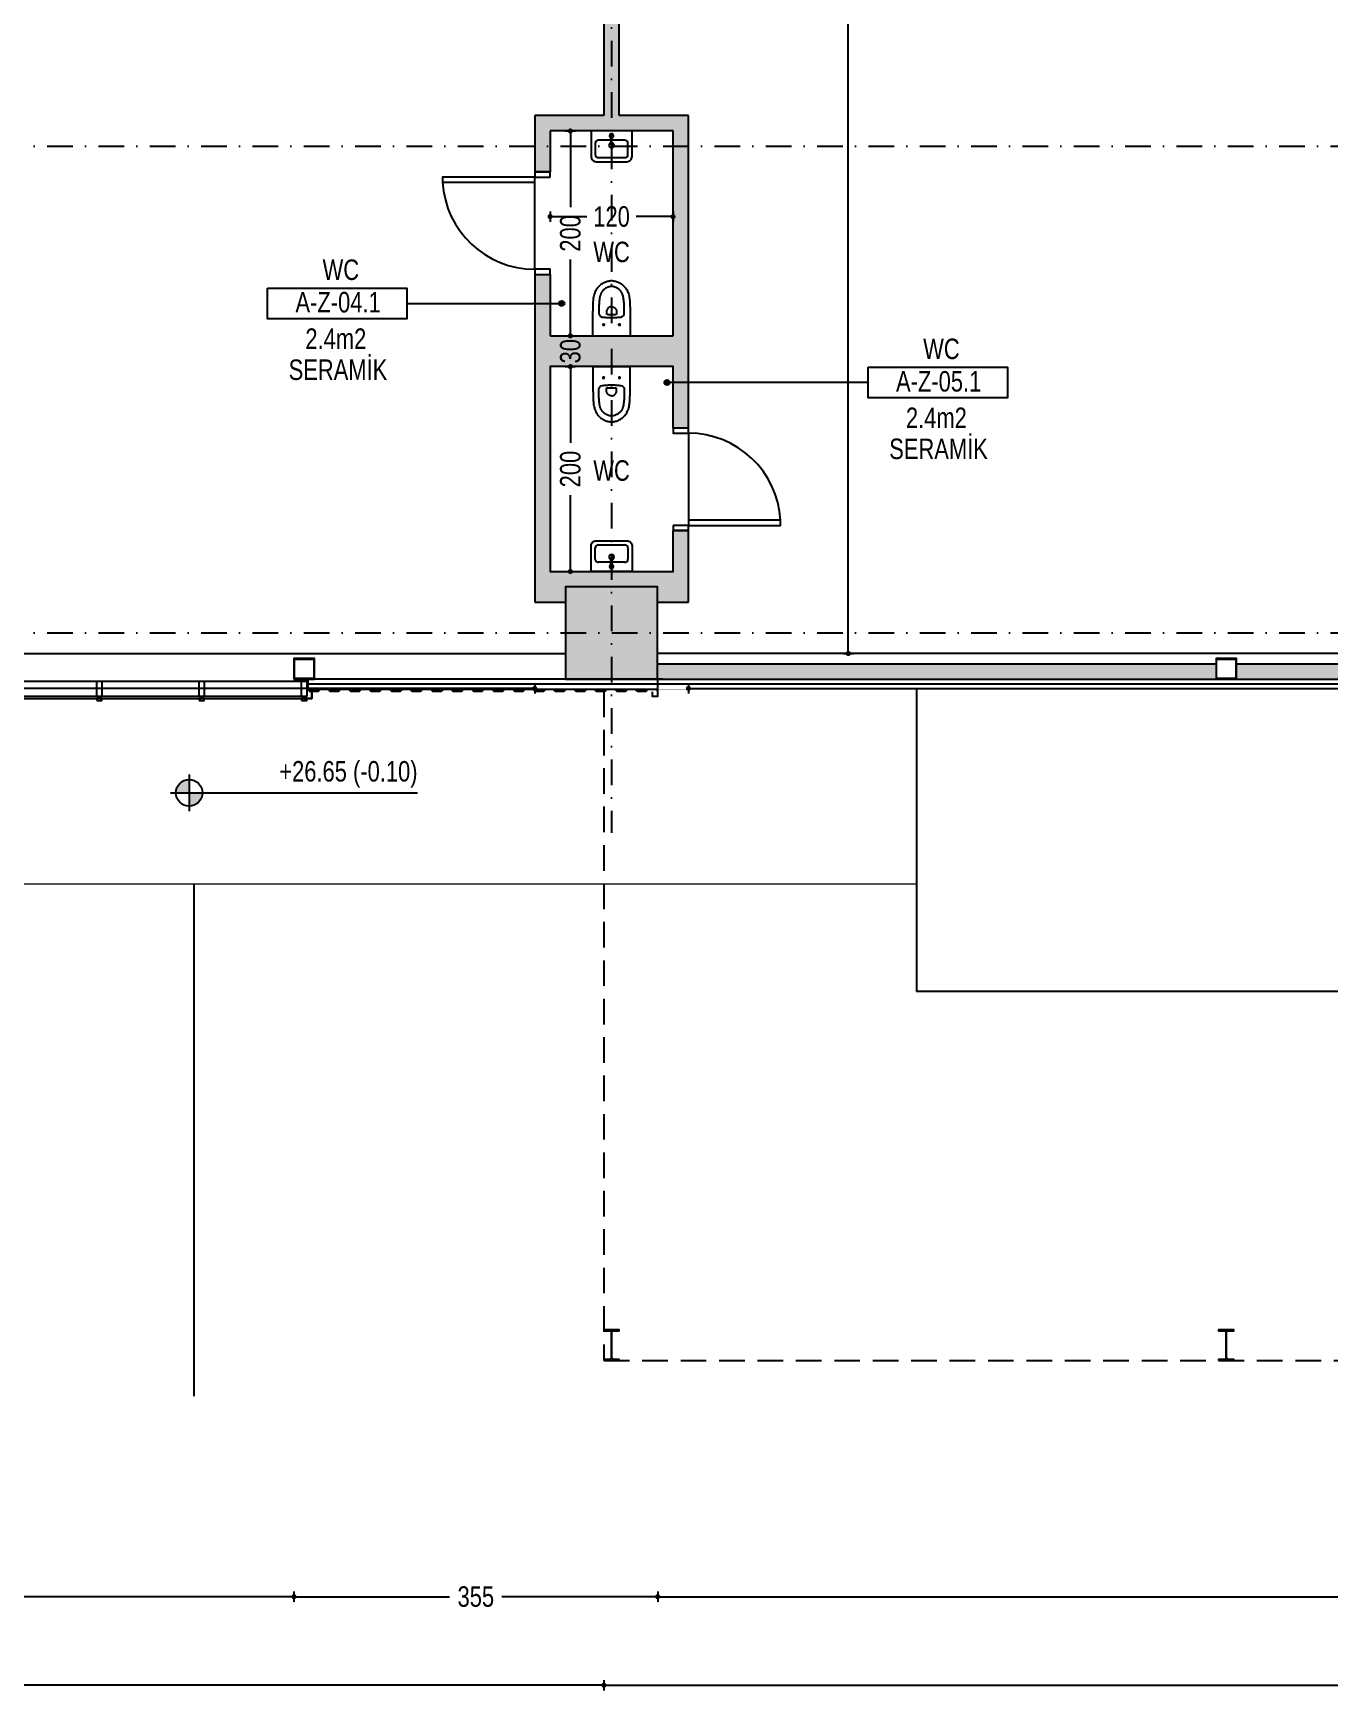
# Model space of a CAD drawing. Header units: centimetres. Extents: x 26569 to 160723, y -3143 to 14565.
# Drawn here: x 53915 to 55179, y 523 to 2149 of the extents above; entities that cross this region are included whole.
import ezdxf
from ezdxf.enums import TextEntityAlignment as Align

# ---------------------------------------------------------------- set-up
doc = ezdxf.new("R2010")
doc.units = ezdxf.units.CM
doc.header["$LTSCALE"] = 100
doc.linetypes.add('DASHDOT2', pattern=[0.5, 0.25, -0.125, 0, -0.125])
doc.linetypes.add('HIDDEN2', pattern=[0.1875, 0.125, -0.0625])
for name, color, linetype in [('A-ANNO-DIMS', 187, 'Continuous'), ('A-ANNO-GRID', 155, 'DASHDOT2'), ('A-ANNO-IDEN', 50, 'Continuous'), ('A-ANNO-TEXT', 50, 'Continuous'), ('A-DOOR', 193, 'Continuous'), ('A-ELEV-01', 255, 'Continuous'), ('A-ELEV-03', 251, 'Continuous'), ('A-FLOR-FIXT', 146, 'Continuous'), ('A-GLAZ-FRME', 12, 'Continuous'), ('A-GLAZ-FULL', 130, 'Continuous'), ('A-WALL', 134, 'Continuous'), ('A-WALL-HTCH', 8, 'Continuous'), ('A-WALL-INSL', 249, 'Continuous'), ('A-WALL-PLST', 129, 'Continuous'), ('A-WALL-SNWPNL', 200, 'Continuous'), ('A-WALL-STEL', 202, 'Continuous'), ('L-PRKG', 39, 'Continuous'), ('L-SITE-CURB', 33, 'Continuous'), ('S-CONC', 5, 'Continuous'), ('S-HTCH', 8, 'Continuous'), ('S-STEL', 3, 'Continuous')]:
    doc.layers.add(name, color=color, linetype=linetype)
doc.styles.add('Fields_100', font='act_simplex.shx', dxfattribs={"width": 0.8, "height": 20})
doc.linetypes.add('BATTING', pattern='A,0.00254,-2.54,[134,ltypeshp.shx,S=2.54,R=0,X=-2.54,Y=0],-5.08,[134,ltypeshp.shx,S=2.54,R=180,X=2.54,Y=0],-2.54', length=10.16254)
doc.dimstyles.new('FIELDS_100', dxfattribs={"dimscale": 0, "dimtxt": 20, "dimasz": 5, "dimexe": 5, "dimexo": 5, "dimgap": 5, "dimtad": 0, "dimdec": 0, "dimzin": 0, "dimdsep": 46, "dimtxsty": 'Fields_100', "dimblk": 'DOT', "dimcen": 0.09, "dimclrt": 50, "dimadec": 0, "dimazin": 0, "dimtfac": 1, "dimtdec": 0, "dimtix": 1, "dimtofl": 0, "dimtmove": 1, "dimatfit": 3, "dimfxl": 5, "dimfxlon": 1, "dimtolj": 1, "dimtzin": 0, "dimarcsym": 0})

# ---------------------------------------------------------------- blocks, each defined once
blk = doc.blocks.new('_Dot')
at = {"color": 0, "linetype": 'ByBlock', "lineweight": -2}
blk.add_line((-0.5, 0), (-1, 0), dxfattribs=at)
at = {"color": 0, "linetype": 'ByBlock', "const_width": 0.5}
blk.add_lwpolyline([(-0.25, 0, 1), (0.25, 0, 1)], format="xyb", close=True, dxfattribs=at)
blk = doc.blocks.new('*D143')
at = {"layer": 'A-ANNO-DIMS', "color": 0, "lineweight": -2, "transparency": 16777216}
for p, q in [((54705.6, 2973.6), (54715.6, 2973.6)), ((54710.6, 2968.6), (54710.6, 2290.3)), ((54710.6, 1548.6), (54710.6, 2226.9)), ((54705.6, 1543.6), (54715.6, 1543.6))]:
    blk.add_line(p, q, dxfattribs=at)
at = {"layer": 'DEFPOINTS', "color": 0, "transparency": 16777216}
for p in [(54487, 2973.6), (54710.6, 2973.6), (54487, 1543.6)]:
    blk.add_point(p, dxfattribs=at)
at = {"layer": 'A-ANNO-DIMS', "color": 0, "lineweight": -2, "transparency": 16777216, "xscale": 5, "yscale": 5, "zscale": 5}
for p, rotation in [((54710.6, 2973.6), 90), ((54710.6, 1543.6), 270)]:
    blk.add_blockref('_Dot', p, dxfattribs=dict(at, rotation=rotation))
at = {"layer": 'A-ANNO-DIMS', "color": 50, "transparency": 16777216, "insert": (54710.6, 2258.6), "char_height": 20, "attachment_point": 5, "rotation": 90, "style": 'Fields_100'}
blk.add_mtext('\\A1;1430', dxfattribs=at)
blk = doc.blocks.new('KLOZET')
at = {"linetype": 'Continuous'}
for p, q in [((-12.4, 48.3), (-11.7, 49)), ((-11.7, 49), (-11, 49.6)), ((-11, 49.6), (-10.3, 50.2)), ((-10.3, 50.2), (-9.6, 50.7)), ((-9.6, 50.7), (-8.8, 51.2)), ((-8.8, 51.2), (-8, 51.7)), ((-8, 51.7), (-7.2, 52.1)), ((-7.2, 52.1), (-6.4, 52.5)), ((-6.4, 52.5), (-5.6, 52.8)), ((-5.6, 52.8), (-4.8, 53.1)), ((-4.8, 53.1), (-4, 53.3)), ((-4, 53.3), (-3.2, 53.5)), ((-3.2, 53.5), (-2.3, 53.7)), ((-2.3, 53.7), (-1.5, 53.8)), ((-1.5, 53.8), (-0.7, 53.9)), ((-0.7, 53.9), (0, 53.9)), ((0, 53.9), (0.7, 53.9)), ((0.7, 53.9), (1.5, 53.8)), ((1.5, 53.8), (2.3, 53.7)), ((2.3, 53.7), (3.2, 53.5)), ((3.2, 53.5), (4, 53.3)), ((4, 53.3), (4.8, 53.1)), ((4.8, 53.1), (5.6, 52.8)), ((5.6, 52.8), (6.4, 52.5)), ((6.4, 52.5), (7.2, 52.1)), ((7.2, 52.1), (8, 51.7)), ((8, 51.7), (8.8, 51.2)), ((8.8, 51.2), (9.6, 50.7)), ((9.6, 50.7), (10.3, 50.2)), ((10.3, 50.2), (11, 49.6)), ((11, 49.6), (11.7, 49)), ((11.7, 49), (12.4, 48.3)), ((-17.9, 32), (-17.8, 33.3)), ((-17.8, 33.3), (-17.7, 34.5)), ((-17.7, 34.5), (-17.6, 35.7)), ((-17.6, 35.7), (-17.5, 36.9)), ((-17.5, 36.9), (-17.3, 38.1)), ((-17.3, 38.1), (-17.1, 39.2)), ((-17.1, 39.2), (-16.8, 40.3)), ((-16.8, 40.3), (-16.5, 41.3)), ((-16.5, 41.3), (-16.1, 42.4)), ((-16.1, 42.4), (-15.7, 43.3)), ((-15.7, 43.3), (-15.3, 44.3)), ((-15.3, 44.3), (-14.8, 45.2)), ((-14.8, 45.2), (-14.3, 46)), ((-14.3, 46), (-13.7, 46.8)), ((-13.7, 46.8), (-13.1, 47.6)), ((-13.1, 47.6), (-12.4, 48.3)), ((-12.1, 32.6), (-12.2, 31.9)), ((-12, 33.9), (-12.1, 33.2)), ((-12.1, 33.2), (-12.1, 32.6)), ((-11.9, 35.1), (-12, 34.5)), ((-12, 34.5), (-12, 33.9)), ((-11.8, 35.7), (-11.9, 35.1)), ((-11.7, 36.7), (-11.8, 36.2)), ((-11.8, 36.2), (-11.8, 35.7)), ((-11.6, 37.3), (-11.7, 36.7)), ((-11.5, 37.7), (-11.6, 37.3)), ((-11.4, 38.2), (-11.5, 37.7)), ((-11.3, 38.6), (-11.4, 38.2)), ((-11.2, 39), (-11.3, 38.6)), ((-11.1, 39.4), (-11.2, 39)), ((-11, 39.8), (-11.1, 39.4)), ((-10.9, 40.2), (-11, 39.8)), ((-10.8, 40.5), (-10.9, 40.2)), ((-10.6, 40.8), (-10.8, 40.5)), ((-10.5, 41.1), (-10.6, 40.8)), ((-10.4, 41.4), (-10.5, 41.1)), ((-10.2, 41.7), (-10.4, 41.4)), ((-10.1, 42), (-10.2, 41.7)), ((-9.9, 42.2), (-10.1, 42)), ((-9.8, 42.5), (-9.9, 42.2)), ((-9.6, 42.7), (-9.8, 42.5)), ((-9.4, 43), (-9.6, 42.7)), ((-9.3, 43.2), (-9.4, 43)), ((-9.1, 43.5), (-9.3, 43.2)), ((-8.9, 43.7), (-9.1, 43.5)), ((-8.7, 44), (-8.9, 43.7)), ((-8.5, 44.2), (-8.7, 44)), ((-8.2, 44.4), (-8.5, 44.2)), ((-8, 44.7), (-8.2, 44.4)), ((-7.8, 44.9), (-8, 44.7)), ((-7.5, 45.1), (-7.8, 44.9)), ((-7.3, 45.3), (-7.5, 45.1)), ((-7, 45.5), (-7.3, 45.3)), ((-6.7, 45.8), (-7, 45.5)), ((-6.4, 46), (-6.7, 45.8)), ((-6.1, 46.2), (-6.4, 46)), ((-5.8, 46.4), (-6.1, 46.2)), ((-5.5, 46.5), (-5.8, 46.4)), ((-5.2, 46.7), (-5.5, 46.5)), ((-4.9, 46.9), (-5.2, 46.7)), ((-4.6, 47.1), (-4.9, 46.9)), ((-4.2, 47.2), (-4.6, 47.1)), ((-3.9, 47.3), (-4.2, 47.2)), ((-3.6, 47.5), (-3.9, 47.3)), ((-3.3, 47.6), (-3.6, 47.5)), ((-3, 47.7), (-3.3, 47.6)), ((-2.7, 47.8), (-3, 47.7)), ((-2.4, 47.9), (-2.7, 47.8)), ((-2.1, 48), (-2.4, 47.9)), ((-1.8, 48), (-2.1, 48)), ((-1.5, 48.1), (-1.8, 48)), ((-1.2, 48.1), (-1.5, 48.1)), ((-1, 48.2), (-1.2, 48.1)), ((-0.7, 48.2), (-1, 48.2)), ((-0.5, 48.2), (-0.7, 48.2)), ((-0.2, 48.2), (-0.5, 48.2)), ((0, 48.2), (-0.2, 48.2)), ((0.5, 48.2), (0, 48.2)), ((1, 48.2), (0.5, 48.2)), ((1.5, 48.1), (1, 48.2)), ((2.1, 48), (1.5, 48.1)), ((2.6, 47.8), (2.1, 48)), ((3.2, 47.6), (2.6, 47.8)), ((3.7, 47.4), (3.2, 47.6)), ((4.3, 47.2), (3.7, 47.4)), ((4.9, 46.9), (4.3, 47.2)), ((5.4, 46.6), (4.9, 46.9)), ((6, 46.3), (5.4, 46.6)), ((6.5, 45.9), (6, 46.3)), ((7, 45.5), (6.5, 45.9)), ((7.5, 45.1), (7, 45.5)), ((8, 44.7), (7.5, 45.1)), ((8.4, 44.2), (8, 44.7)), ((8.9, 43.7), (8.4, 44.2)), ((9.3, 43.2), (8.9, 43.7)), ((9.6, 42.7), (9.3, 43.2)), ((10, 42.1), (9.6, 42.7)), ((10.3, 41.6), (10, 42.1)), ((10.6, 40.9), (10.3, 41.6)), ((10.8, 40.3), (10.6, 40.9)), ((11.1, 39.6), (10.8, 40.3)), ((11.3, 38.9), (11.1, 39.6)), ((11.4, 38.2), (11.3, 38.9)), ((11.6, 37.4), (11.4, 38.2)), ((11.7, 36.6), (11.6, 37.4)), ((11.8, 35.7), (11.7, 36.6)), ((11.9, 34.9), (11.8, 35.7)), ((12, 34), (11.9, 34.9)), ((12.1, 33.1), (12, 34)), ((12.2, 32.1), (12.1, 33.1)), ((12.4, 48.3), (13.1, 47.6)), ((13.1, 47.6), (13.7, 46.8)), ((13.7, 46.8), (14.3, 46)), ((14.3, 46), (14.8, 45.2)), ((14.8, 45.2), (15.3, 44.3)), ((15.3, 44.3), (15.7, 43.3)), ((15.7, 43.3), (16.1, 42.4)), ((16.1, 42.4), (16.5, 41.3)), ((16.5, 41.3), (16.8, 40.3)), ((16.8, 40.3), (17.1, 39.2)), ((17.1, 39.2), (17.3, 38.1)), ((17.3, 38.1), (17.5, 36.9)), ((17.5, 36.9), (17.6, 35.7)), ((17.6, 35.7), (17.7, 34.5)), ((17.7, 34.5), (17.8, 33.3)), ((17.8, 33.3), (17.9, 32)), ((-18.2, 23.7), (-18.1, 25.2)), ((-18.2, 22.2), (-18.2, 23.7)), ((-18.2, 20.6), (-18.2, 22.2)), ((-18.2, 17.4), (-18.2, 20.6)), ((-18.2, 12.1), (-18.2, 17.4)), ((-18.1, 28), (-18, 29.4)), ((-18.1, 26.6), (-18.1, 28)), ((-18.1, 25.2), (-18.1, 26.6)), ((-18, 30.7), (-17.9, 32)), ((-18, 29.4), (-18, 30.7)), ((-12.3, 27.9), (-12.4, 27)), ((-12.4, 27), (-12.4, 26.1)), ((-12.4, 26.1), (-12.4, 25.2)), ((-12.4, 25.2), (-12.4, 24.2)), ((-12.4, 24.2), (-12.4, 23.2)), ((-12.4, 23.2), (-12.4, 22.2)), ((-12.2, 31.1), (-12.3, 30.4)), ((-12.3, 30.4), (-12.3, 29.6)), ((-12.3, 29.6), (-12.3, 28.8)), ((-12.3, 28.8), (-12.3, 27.9)), ((-12.2, 31.9), (-12.2, 31.1)), ((-9.2, 18.4), (-8.2, 18.3)), ((-8.2, 18.3), (-7.1, 18.2)), ((-7.1, 18.2), (-6.1, 18.1)), ((-6.1, 18.1), (-5.1, 18)), ((-5.1, 18), (-4.1, 18)), ((-4.8, 24.3), (-4.9, 23.9)), ((-4.9, 23.9), (-4.9, 23.5)), ((-4.9, 23.5), (-4.8, 20.8)), ((-4.7, 25), (-4.8, 24.6)), ((-4.8, 24.6), (-4.8, 24.3)), ((-4.6, 25.3), (-4.7, 25)), ((-4.4, 25.6), (-4.6, 25.3)), ((-4.3, 25.9), (-4.4, 25.6)), ((-4.1, 26.2), (-4.3, 25.9)), ((-3.9, 26.5), (-4.1, 26.2)), ((-4.1, 18), (-3.1, 17.9)), ((-3.8, 26.8), (-3.9, 26.5)), ((-3.5, 27), (-3.8, 26.8)), ((-3.8, 20.8), (-2.1, 20.8)), ((-3.3, 27.2), (-3.5, 27)), ((-3.1, 27.4), (-3.3, 27.2)), ((-2.8, 27.6), (-3.1, 27.4)), ((-3.1, 17.9), (-2, 17.9)), ((-2.5, 27.8), (-2.8, 27.6)), ((-2.2, 28), (-2.5, 27.8)), ((-1.9, 28.1), (-2.2, 28)), ((-2.1, 20.8), (-0.4, 20.8)), ((-2, 17.9), (-1, 17.9)), ((-1.6, 28.2), (-1.9, 28.1)), ((-1.3, 28.3), (-1.6, 28.2)), ((-1, 28.4), (-1.3, 28.3)), ((-0.7, 28.5), (-1, 28.4)), ((-1, 17.9), (0, 17.9)), ((-0.3, 28.5), (-0.7, 28.5)), ((-0.4, 20.8), (1.7, 20.8)), ((0, 28.5), (-0.3, 28.5)), ((0, 28.5), (0.3, 28.5)), ((0, 17.9), (1, 17.9)), ((0.3, 28.5), (0.7, 28.5)), ((0.7, 28.5), (1, 28.4)), ((1, 28.4), (1.3, 28.3)), ((1, 17.9), (2, 17.9)), ((1.3, 28.3), (1.6, 28.2)), ((1.6, 28.2), (1.9, 28.1)), ((1.7, 20.8), (3.4, 20.8)), ((1.9, 28.1), (2.2, 28)), ((2, 17.9), (3.1, 17.9)), ((2.2, 28), (2.5, 27.8)), ((2.5, 27.8), (2.8, 27.6)), ((2.8, 27.6), (3.1, 27.4)), ((3.1, 27.4), (3.3, 27.2)), ((3.1, 17.9), (4.1, 18)), ((3.3, 27.2), (3.5, 27)), ((3.4, 20.8), (3.8, 20.8)), ((3.5, 27), (3.8, 26.7)), ((3.8, 26.7), (4, 26.5)), ((4, 26.5), (4.1, 26.2)), ((4.1, 26.2), (4.3, 25.9)), ((4.1, 18), (5.1, 18)), ((4.3, 25.9), (4.5, 25.6)), ((4.5, 25.6), (4.6, 25.3)), ((4.6, 25.3), (4.7, 25)), ((4.7, 25), (4.8, 24.6)), ((4.8, 24.6), (4.8, 24.3)), ((4.8, 24.3), (4.9, 23.9)), ((4.9, 23.5), (4.8, 20.8)), ((4.9, 23.9), (4.9, 23.5)), ((5.1, 18), (6.1, 18.1)), ((6.1, 18.1), (7.1, 18.2)), ((7.1, 18.2), (8.2, 18.3)), ((8.2, 18.3), (9.2, 18.4)), ((12.2, 31.2), (12.2, 32.1)), ((12.3, 30.2), (12.2, 31.2)), ((12.3, 29.2), (12.3, 30.2)), ((12.3, 28.1), (12.3, 29.2)), ((12.4, 27), (12.3, 28.1)), ((12.4, 25.9), (12.4, 27)), ((12.4, 24.7), (12.4, 25.9)), ((12.4, 23.4), (12.4, 24.7)), ((12.4, 22.2), (12.4, 23.4)), ((17.9, 32), (18, 30.7)), ((18, 30.7), (18, 29.4)), ((18, 29.4), (18.1, 28)), ((18.1, 28), (18.1, 26.6)), ((18.1, 26.6), (18.1, 25.2)), ((18.1, 25.2), (18.2, 23.7)), ((18.2, 23.7), (18.2, 22.2)), ((18.2, 22.2), (18.2, 20.6)), ((18.2, 20.6), (18.2, 17.4)), ((18.2, 17.4), (18.2, 13.9)), ((-18.3, 0), (-18.2, 12.1)), ((-18.3, 0), (18.3, 0)), ((18.2, 13.9), (18.3, 0))]:
    blk.add_line(p, q, dxfattribs=at)
at = {"lineweight": 0}
for p, q in [((-3.8, 20.8), (-4.8, 20.8)), ((3.8, 20.8), (4.8, 20.8))]:
    blk.add_line(p, q, dxfattribs=at)
at = {"ltscale": 3}
for p, q in [((-6.5, 10.9), (-9, 10.9)), ((-7.7, 12.2), (-7.7, 9.6)), ((9, 10.9), (6.5, 10.9)), ((7.7, 12.2), (7.7, 9.6))]:
    blk.add_line(p, q, dxfattribs=at)
at = {"linetype": 'Continuous'}
for centre in [(-7.7, 10.9), (7.7, 10.9)]:
    blk.add_circle(centre, 0.75, dxfattribs=at)
for centre, start, end in [((-8.7, 22.1), 179.5021, 262.9898), ((8.7, 22.1), 277.0095, 0.5028)]:
    blk.add_arc(centre, 3.72, start, end, dxfattribs=at)
blk = doc.blocks.new('KAPI_100')
at = {"layer": 'A-DOOR'}
blk.add_line((5, 15), (95, 15), dxfattribs=at)
blk.add_lwpolyline([(95, 15), (95, 105), (90, 105), (90, 15)], dxfattribs=at)
for points in [[(0, 0), (5, 0), (5, 15), (0, 15)], [(95, 0), (100, 0), (100, 15), (95, 15)]]:
    blk.add_lwpolyline(points, close=True, dxfattribs=at)
blk.add_arc((95, 15), 90, 93.1847, 180, dxfattribs=at)
blk = doc.blocks.new('*D269')
at = {"layer": 'A-ANNO-DIMS', "color": 0, "lineweight": -2, "transparency": 16777216}
for p, q in [((52992.4, 1514.5), (52992.4, 1504.5)), ((54404.5, 1514.5), (54404.5, 1504.5)), ((52997.4, 1509.5), (53668.3, 1509.5)), ((54399.5, 1509.5), (53728.6, 1509.5))]:
    blk.add_line(p, q, dxfattribs=at)
at = {"layer": 'DEFPOINTS', "color": 0, "transparency": 16777216}
for p in [(52992.4, 2973.6), (54404.5, 1593.6), (54404.5, 1509.5)]:
    blk.add_point(p, dxfattribs=at)
at = {"layer": 'A-ANNO-DIMS', "color": 0, "lineweight": -2, "transparency": 16777216, "xscale": 5, "yscale": 5, "zscale": 5, "rotation": 180}
blk.add_blockref('_Dot', (52992.4, 1509.5), dxfattribs=at)
at = {"layer": 'A-ANNO-DIMS', "color": 0, "lineweight": -2, "transparency": 16777216, "xscale": 5, "yscale": 5, "zscale": 5}
blk.add_blockref('_Dot', (54404.5, 1509.5), dxfattribs=at)
at = {"layer": 'A-ANNO-DIMS', "color": 50, "transparency": 16777216, "insert": (53698.4, 1509.5), "char_height": 20, "attachment_point": 5, "style": 'Fields_100'}
blk.add_mtext('\\A1;1412', dxfattribs=at)
blk = doc.blocks.new('*D307')
at = {"layer": 'A-ANNO-DIMS', "color": 0, "lineweight": -2, "transparency": 16777216}
for p, q in [((54554.5, 1514.5), (54554.5, 1504.5)), ((56272, 1514.5), (56272, 1504.5)), ((54559.5, 1509.5), (55383.1, 1509.5)), ((56267, 1509.5), (55443.4, 1509.5))]:
    blk.add_line(p, q, dxfattribs=at)
at = {"layer": 'DEFPOINTS', "color": 0, "transparency": 16777216}
for p in [(56272, 2973.6), (54554.5, 1593.6), (56272, 1509.5)]:
    blk.add_point(p, dxfattribs=at)
at = {"layer": 'A-ANNO-DIMS', "color": 0, "lineweight": -2, "transparency": 16777216, "xscale": 5, "yscale": 5, "zscale": 5, "rotation": 180}
blk.add_blockref('_Dot', (54554.5, 1509.5), dxfattribs=at)
at = {"layer": 'A-ANNO-DIMS', "color": 0, "lineweight": -2, "transparency": 16777216, "xscale": 5, "yscale": 5, "zscale": 5}
blk.add_blockref('_Dot', (56272, 1509.5), dxfattribs=at)
at = {"layer": 'A-ANNO-DIMS', "color": 50, "transparency": 16777216, "insert": (55413.2, 1509.5), "char_height": 20, "attachment_point": 5, "style": 'Fields_100'}
blk.add_mtext('\\A1;1718', dxfattribs=at)
blk = doc.blocks.new('*D235')
at = {"layer": 'A-ANNO-DIMS', "color": 0, "lineweight": -2, "transparency": 16777216}
for p, q in [((54419.5, 1975), (54419.5, 1965)), ((54424.5, 1970), (54455.4, 1970)), ((54534.5, 1970), (54503.5, 1970)), ((54539.5, 1975), (54539.5, 1965))]:
    blk.add_line(p, q, dxfattribs=at)
at = {"layer": 'DEFPOINTS', "color": 0, "transparency": 16777216}
for p in [(54419.5, 2053.6), (54539.5, 2053.6), (54539.5, 1970)]:
    blk.add_point(p, dxfattribs=at)
at = {"layer": 'A-ANNO-DIMS', "color": 0, "lineweight": -2, "transparency": 16777216, "xscale": 5, "yscale": 5, "zscale": 5, "rotation": 180}
blk.add_blockref('_Dot', (54419.5, 1970), dxfattribs=at)
at = {"layer": 'A-ANNO-DIMS', "color": 0, "lineweight": -2, "transparency": 16777216, "xscale": 5, "yscale": 5, "zscale": 5}
blk.add_blockref('_Dot', (54539.5, 1970), dxfattribs=at)
at = {"layer": 'A-ANNO-DIMS', "color": 50, "transparency": 16777216, "insert": (54479.5, 1970), "char_height": 20, "attachment_point": 5, "style": 'Fields_100'}
blk.add_mtext('\\A1;120', dxfattribs=at)
blk = doc.blocks.new('*D298')
at = {"layer": 'A-ANNO-DIMS', "color": 0, "lineweight": -2, "transparency": 16777216}
for p, q in [((54434.3, 2053.6), (54444.3, 2053.6)), ((54439.3, 2048.6), (54439.3, 1979.2)), ((54439.3, 1858.6), (54439.3, 1928)), ((54434.3, 1853.6), (54444.3, 1853.6))]:
    blk.add_line(p, q, dxfattribs=at)
at = {"layer": 'DEFPOINTS', "color": 0, "transparency": 16777216}
for p in [(54419.5, 2053.6), (54419.5, 1853.6), (54439.3, 1853.6)]:
    blk.add_point(p, dxfattribs=at)
at = {"layer": 'A-ANNO-DIMS', "color": 0, "lineweight": -2, "transparency": 16777216, "xscale": 5, "yscale": 5, "zscale": 5}
for p, rotation in [((54439.3, 2053.6), 90), ((54439.3, 1853.6), 270)]:
    blk.add_blockref('_Dot', p, dxfattribs=dict(at, rotation=rotation))
at = {"layer": 'A-ANNO-DIMS', "color": 50, "transparency": 16777216, "insert": (54439.3, 1953.6), "char_height": 20, "attachment_point": 5, "rotation": 90, "style": 'Fields_100'}
blk.add_mtext('\\A1;200', dxfattribs=at)
blk = doc.blocks.new('*D299')
at = {"layer": 'A-ANNO-DIMS', "color": 0, "lineweight": -2, "transparency": 16777216}
for p, q in [((54434.3, 1853.6), (54444.3, 1853.6)), ((54439.3, 1858.6), (54439.3, 1863.6)), ((54434.3, 1823.6), (54444.3, 1823.6)), ((54439.3, 1818.6), (54439.3, 1813.6))]:
    blk.add_line(p, q, dxfattribs=at)
at = {"layer": 'DEFPOINTS', "color": 0, "transparency": 16777216}
for p in [(54419.5, 1853.6), (54419.5, 1823.6), (54439.3, 1823.6)]:
    blk.add_point(p, dxfattribs=at)
at = {"layer": 'A-ANNO-DIMS', "color": 0, "lineweight": -2, "transparency": 16777216, "xscale": 5, "yscale": 5, "zscale": 5}
for p, rotation in [((54439.3, 1853.6), 270), ((54439.3, 1823.6), 90)]:
    blk.add_blockref('_Dot', p, dxfattribs=dict(at, rotation=rotation))
at = {"layer": 'A-ANNO-DIMS', "color": 50, "transparency": 16777216, "insert": (54439.3, 1838.6), "char_height": 20, "attachment_point": 5, "rotation": 90, "style": 'Fields_100'}
blk.add_mtext('\\A1;30', dxfattribs=at)
blk = doc.blocks.new('*D300')
at = {"layer": 'A-ANNO-DIMS', "color": 0, "lineweight": -2, "transparency": 16777216}
for p, q in [((54434.3, 1823.6), (54444.3, 1823.6)), ((54439.3, 1818.6), (54439.3, 1749.2)), ((54439.3, 1628.6), (54439.3, 1698)), ((54434.3, 1623.6), (54444.3, 1623.6))]:
    blk.add_line(p, q, dxfattribs=at)
at = {"layer": 'DEFPOINTS', "color": 0, "transparency": 16777216}
for p in [(54419.5, 1823.6), (54419.5, 1623.6), (54439.3, 1623.6)]:
    blk.add_point(p, dxfattribs=at)
at = {"layer": 'A-ANNO-DIMS', "color": 0, "lineweight": -2, "transparency": 16777216, "xscale": 5, "yscale": 5, "zscale": 5}
for p, rotation in [((54439.3, 1823.6), 90), ((54439.3, 1623.6), 270)]:
    blk.add_blockref('_Dot', p, dxfattribs=dict(at, rotation=rotation))
at = {"layer": 'A-ANNO-DIMS', "color": 50, "transparency": 16777216, "insert": (54439.3, 1723.6), "char_height": 20, "attachment_point": 5, "rotation": 90, "style": 'Fields_100'}
blk.add_mtext('\\A1;200', dxfattribs=at)
blk = doc.blocks.new('Mahal Kutusu_100_2')
at = {"color": 0}
blk.add_lwpolyline([(-68, 30), (68, 30), (68, 0), (-68, 0)], close=True, dxfattribs=at)
at = {"color": 0, "style": 'Fields_100', "width": 0.8}
for tag, p in [('MAHAL', (3.6, 37.9)), ('A-Z-04.1', (0.9, 6.2)), ('ALAN', (-1.3, -29.4)), ('KAPLAMA', (0.8, -59.7))]:
    blk.add_attdef(tag, text='', height=20, dxfattribs=at).set_placement(p, align=Align.CENTER)
blk = doc.blocks.new('*U28')
at = {"layer": 'A-WALL-SNWPNL'}
blk.add_lwpolyline([(50, 1), (42, 1), (40, -1), (32, -1), (30, 1), (22, 1), (20, -1), (12, -1), (10, 1), (2, 1), (0, -1), (-8, -1), (-10, 1), (-18, 1), (-20, -1), (-28, -1), (-30, 1), (-38, 1), (-40, -1), (-48, -1), (-50, 1)], dxfattribs=at)
blk = doc.blocks.new('*U29')
at = {"layer": 'A-WALL-STEL', "color": 0, "linetype": 'ByBlock', "lineweight": -2, "transparency": 16777216}
for p in [(0, 0), (100, 0), (200, 0)]:
    blk.add_blockref('*U28', p, dxfattribs=at)
blk = doc.blocks.new('300')
blk.add_lwpolyline([(0, 0), (150, 0), (150, 10.7), (93.55, 10.7, -0.41421356), (78.55, 25.7), (78.55, 274.3, -0.41421356), (93.55, 289.3), (150, 289.3), (150, 300), (0, 300), (0, 289.3), (56.45, 289.3, -0.41421356), (71.45, 274.3), (71.45, 25.7, -0.41421356), (56.45, 10.7), (0, 10.7)], format="xyb", close=True)
blk = doc.blocks.new('*D853')
at = {"layer": 'A-ANNO-DIMS', "color": 0, "lineweight": -2, "transparency": 16777216}
for p, q in [((53279.5, 628), (53279.5, 618)), ((53284.5, 623), (53698.9, 623)), ((54164.5, 623), (53750, 623)), ((54169.5, 628), (54169.5, 618))]:
    blk.add_line(p, q, dxfattribs=at)
at = {"layer": 'DEFPOINTS', "color": 0, "transparency": 16777216}
for p in [(54169.5, 1528.6), (53279.5, 1518.6), (54169.5, 623)]:
    blk.add_point(p, dxfattribs=at)
at = {"layer": 'A-ANNO-DIMS', "color": 0, "lineweight": -2, "transparency": 16777216, "xscale": 5, "yscale": 5, "zscale": 5, "rotation": 180}
blk.add_blockref('_Dot', (53279.5, 623), dxfattribs=at)
at = {"layer": 'A-ANNO-DIMS', "color": 0, "lineweight": -2, "transparency": 16777216, "xscale": 5, "yscale": 5, "zscale": 5}
blk.add_blockref('_Dot', (54169.5, 623), dxfattribs=at)
at = {"layer": 'A-ANNO-DIMS', "color": 50, "transparency": 16777216, "insert": (53724.5, 623), "char_height": 20, "attachment_point": 5, "style": 'Fields_100'}
blk.add_mtext('\\A1;890', dxfattribs=at)
blk = doc.blocks.new('*D854')
at = {"layer": 'A-ANNO-DIMS', "color": 0, "lineweight": -2, "transparency": 16777216}
for p, q in [((54169.5, 628), (54169.5, 618)), ((54174.5, 623), (54321.4, 623)), ((54519.5, 623), (54372.5, 623)), ((54524.5, 628), (54524.5, 618))]:
    blk.add_line(p, q, dxfattribs=at)
at = {"layer": 'DEFPOINTS', "color": 0, "transparency": 16777216}
for p in [(54169.5, 1528.6), (54524.5, 1518.6), (54524.5, 623)]:
    blk.add_point(p, dxfattribs=at)
at = {"layer": 'A-ANNO-DIMS', "color": 0, "lineweight": -2, "transparency": 16777216, "xscale": 5, "yscale": 5, "zscale": 5, "rotation": 180}
blk.add_blockref('_Dot', (54169.5, 623), dxfattribs=at)
at = {"layer": 'A-ANNO-DIMS', "color": 0, "lineweight": -2, "transparency": 16777216, "xscale": 5, "yscale": 5, "zscale": 5}
blk.add_blockref('_Dot', (54524.5, 623), dxfattribs=at)
at = {"layer": 'A-ANNO-DIMS', "color": 50, "transparency": 16777216, "insert": (54347, 623), "char_height": 20, "attachment_point": 5, "style": 'Fields_100'}
blk.add_mtext('\\A1;355', dxfattribs=at)
blk = doc.blocks.new('*D855')
at = {"layer": 'A-ANNO-DIMS', "color": 0, "lineweight": -2, "transparency": 16777216}
for p, q in [((54524.5, 628), (54524.5, 618)), ((54529.5, 623), (55440.3, 623)), ((56414.5, 623), (55503.6, 623)), ((56419.5, 628), (56419.5, 618))]:
    blk.add_line(p, q, dxfattribs=at)
at = {"layer": 'DEFPOINTS', "color": 0, "transparency": 16777216}
for p in [(54524.5, 1518.6), (56419.5, 1518.6), (56419.5, 623)]:
    blk.add_point(p, dxfattribs=at)
at = {"layer": 'A-ANNO-DIMS', "color": 0, "lineweight": -2, "transparency": 16777216, "xscale": 5, "yscale": 5, "zscale": 5, "rotation": 180}
blk.add_blockref('_Dot', (54524.5, 623), dxfattribs=at)
at = {"layer": 'A-ANNO-DIMS', "color": 0, "lineweight": -2, "transparency": 16777216, "xscale": 5, "yscale": 5, "zscale": 5}
blk.add_blockref('_Dot', (56419.5, 623), dxfattribs=at)
at = {"layer": 'A-ANNO-DIMS', "color": 50, "transparency": 16777216, "insert": (55472, 623), "char_height": 20, "attachment_point": 5, "style": 'Fields_100'}
blk.add_mtext('\\A1;1895', dxfattribs=at)
blk = doc.blocks.new('*D877')
at = {"layer": 'A-ANNO-DIMS', "color": 0, "lineweight": -2, "transparency": 16777216}
for p, q in [((50839.5, 541.6), (50839.5, 531.6)), ((50844.5, 536.6), (52622.5, 536.6)), ((54467, 536.6), (52688.9, 536.6)), ((54472, 541.6), (54472, 531.6))]:
    blk.add_line(p, q, dxfattribs=at)
at = {"layer": 'DEFPOINTS', "color": 0, "transparency": 16777216}
for p in [(50839.5, 1518.6), (54472, 853.6, 0), (54472, 536.6)]:
    blk.add_point(p, dxfattribs=at)
at = {"layer": 'A-ANNO-DIMS', "color": 0, "lineweight": -2, "transparency": 16777216, "xscale": 5, "yscale": 5, "zscale": 5, "rotation": 180}
blk.add_blockref('_Dot', (50839.5, 536.6), dxfattribs=at)
at = {"layer": 'A-ANNO-DIMS', "color": 0, "lineweight": -2, "transparency": 16777216, "xscale": 5, "yscale": 5, "zscale": 5}
blk.add_blockref('_Dot', (54472, 536.6), dxfattribs=at)
at = {"layer": 'A-ANNO-DIMS', "color": 50, "transparency": 16777216, "insert": (52655.7, 536.6), "char_height": 20, "attachment_point": 5, "style": 'Fields_100'}
blk.add_mtext('\\A1;3633', dxfattribs=at)
blk = doc.blocks.new('*D878')
at = {"layer": 'A-ANNO-DIMS', "color": 0, "lineweight": -2, "transparency": 16777216}
for p, q in [((54472, 541.6), (54472, 531.6)), ((54477, 536.6), (57147.8, 536.6)), ((59882, 536.6), (57211.1, 536.6)), ((59887, 541.6), (59887, 531.6))]:
    blk.add_line(p, q, dxfattribs=at)
at = {"layer": 'DEFPOINTS', "color": 0, "transparency": 16777216}
for p in [(54472, 853.6, 0), (59887, 853.6, 0), (59887, 536.6)]:
    blk.add_point(p, dxfattribs=at)
at = {"layer": 'A-ANNO-DIMS', "color": 0, "lineweight": -2, "transparency": 16777216, "xscale": 5, "yscale": 5, "zscale": 5, "rotation": 180}
blk.add_blockref('_Dot', (54472, 536.6), dxfattribs=at)
at = {"layer": 'A-ANNO-DIMS', "color": 0, "lineweight": -2, "transparency": 16777216, "xscale": 5, "yscale": 5, "zscale": 5}
blk.add_blockref('_Dot', (59887, 536.6), dxfattribs=at)
at = {"layer": 'A-ANNO-DIMS', "color": 50, "transparency": 16777216, "insert": (57179.5, 536.6), "char_height": 20, "attachment_point": 5, "style": 'Fields_100'}
blk.add_mtext('\\A1;5415', dxfattribs=at)

msp = doc.modelspace()

# ---------------------------------------------------------------- hatches: boundary and pattern name
at = {"layer": 'A-ANNO-DIMS'}
h = msp.add_hatch(color=256, dxfattribs=at)
h.paths.add_polyline_path([(54067.14, 1420.59, 0.4142136), (54054.14, 1407.59), (54067.14, 1407.59)])
h.paths.add_polyline_path([(54080.14, 1407.59), (54067.14, 1407.59), (54067.14, 1394.59, 0.4142136)])
at = {"layer": 'A-ANNO-IDEN'}
h = msp.add_hatch(color=256, dxfattribs=at)
h.dxf.hatch_style = 1
edge = h.paths.add_edge_path()
edge.add_arc((54430.91, 1885.27), 2.5, 0, 360)
h = msp.add_hatch(color=256, dxfattribs=at)
h.dxf.hatch_style = 1
edge = h.paths.add_edge_path()
edge.add_arc((54533.62, 1808.04), 2.5, 180, 540)
at = {"layer": 'A-WALL-HTCH'}
h = msp.add_hatch(dxfattribs=at)
h.set_pattern_fill('DASH', color=256)
h.set_pattern_definition([(0, (-26454.6308, -0.018), (3.175, 3.175), [3.175, -3.175])])
h.paths.add_polyline_path([(54524.48, 1608.59), (54524.48, 1593.59), (54554.48, 1593.59), (54554.48, 1663.59), (54539.48, 1663.59), (54539.48, 1623.59), (54419.48, 1623.59), (54419.48, 1823.59), (54539.48, 1823.59), (54539.48, 1763.59), (54554.48, 1763.59), (54554.48, 2068.59), (54486.98, 2068.59), (54486.98, 2973.59), (54576.98, 2973.59), (54576.98, 2988.59), (54381.98, 2988.59), (54381.98, 2973.59), (54471.98, 2973.59), (54471.98, 2068.59), (54404.48, 2068.59), (54404.48, 2013.59), (54419.48, 2013.59), (54419.48, 2053.59), (54539.48, 2053.59), (54539.48, 1853.59), (54419.48, 1853.59), (54419.48, 1913.59), (54404.48, 1913.59), (54404.48, 1593.59), (54434.48, 1593.59), (54434.48, 1608.59)])
h = msp.add_hatch(dxfattribs=at)
h.set_pattern_fill('DASH', color=256)
h.set_pattern_definition([(0, (47244.2896, 54361.0323), (3.175, 3.175), [3.175, -3.175])])
h.paths.add_polyline_path([(55069.48, 1518.59), (55069.48, 1533.59), (54524.48, 1533.59), (54524.48, 1518.59)])
h.paths.add_polyline_path([(55669.48, 1519.19), (55669.48, 1533.59), (55089.48, 1533.59), (55089.48, 1518.59)])
h.paths.add_polyline_path([(55689.48, 1533.59), (55689.48, 1518.59), (56234.48, 1518.59), (56234.48, 1533.59)])
at = {"layer": 'S-HTCH'}
h = msp.add_hatch(dxfattribs=at)
h.set_pattern_fill('ANSI33', color=256)
h.set_pattern_definition([(45, (47244.2896, 5721.5606), (-4.490128, 4.490128), []), (45, (47248.78, 5721.5606), (-4.490128, 4.490128), [3.175, -1.5875])])
h.paths.add_polyline_path([(63434.48, 1518.59), (63524.48, 1518.59), (63524.48, 1608.59), (63434.48, 1608.59)])
h.paths.add_polyline_path([(63434.48, 7218.59), (63524.48, 7218.59), (63524.48, 7308.59), (63434.48, 7308.59)])
h.paths.add_polyline_path([(61634.48, 1518.59), (61724.48, 1518.59), (61724.48, 1608.59), (61634.48, 1608.59)])
h.paths.add_polyline_path([(58034.48, 1518.59), (58124.48, 1518.59), (58124.48, 1608.59), (58034.48, 1608.59)])
h.paths.add_polyline_path([(61634.48, 7218.59), (61724.48, 7218.59), (61724.48, 7308.59), (61634.48, 7308.59)])
h.paths.add_polyline_path([(58034.48, 7218.59), (58124.48, 7218.59), (58124.48, 7308.59), (58034.48, 7308.59)])
h.paths.add_polyline_path([(63434.48, 3418.59), (63524.48, 3418.59), (63524.48, 3508.59), (63434.48, 3508.59)])
h.paths.add_polyline_path([(63434.48, 5318.59), (63524.48, 5318.59), (63524.48, 5408.59), (63434.48, 5408.59)])
h.paths.add_polyline_path([(61634.48, 3418.59), (61724.48, 3418.59), (61724.48, 3508.59), (61634.48, 3508.59)])
h.paths.add_polyline_path([(58034.48, 3418.59), (58124.48, 3418.59), (58124.48, 3508.59), (58034.48, 3508.59)])
h.paths.add_polyline_path([(61634.48, 5318.59), (61724.48, 5318.59), (61724.48, 5408.59), (61634.48, 5408.59)])
h.paths.add_polyline_path([(58034.48, 5318.59), (58124.48, 5318.59), (58124.48, 5408.59), (58034.48, 5408.59)])
h.paths.add_polyline_path([(68834.48, 3418.59), (68924.48, 3418.59), (68924.48, 3508.59), (68834.48, 3508.59)])
h.paths.add_polyline_path([(68834.48, 5318.59), (68924.48, 5318.59), (68924.48, 5408.59), (68834.48, 5408.59)])
h.paths.add_polyline_path([(67034.48, 3418.59), (67124.48, 3418.59), (67124.48, 3508.59), (67034.48, 3508.59)])
h.paths.add_polyline_path([(67034.48, 5318.59), (67124.48, 5318.59), (67124.48, 5408.59), (67034.48, 5408.59)])
h.paths.add_polyline_path([(65234.48, 3418.59), (65324.48, 3418.59), (65324.48, 3508.59), (65234.48, 3508.59)])
h.paths.add_polyline_path([(65234.48, 5318.59), (65324.48, 5318.59), (65324.48, 5408.59), (65234.48, 5408.59)])
h.paths.add_polyline_path([(61534.48, 3418.59), (61624.48, 3418.59), (61624.48, 3508.59), (61534.48, 3508.59)])
h.paths.add_polyline_path([(61534.48, 5318.59), (61624.48, 5318.59), (61624.48, 5408.59), (61534.48, 5408.59)])
h.paths.add_polyline_path([(59834.48, 3418.59), (59924.48, 3418.59), (59924.48, 3508.59), (59834.48, 3508.59)])
h.paths.add_polyline_path([(59834.48, 5318.59), (59924.48, 5318.59), (59924.48, 5408.59), (59834.48, 5408.59)])
h.paths.add_polyline_path([(56234.48, 3418.59), (56324.48, 3418.59), (56324.48, 3508.59), (56234.48, 3508.59)])
h.paths.add_polyline_path([(56234.48, 5318.59), (56324.48, 5318.59), (56324.48, 5408.59), (56234.48, 5408.59)])
h.paths.add_polyline_path([(54434.48, 3418.59), (54524.48, 3418.59), (54524.48, 3508.59), (54434.48, 3508.59)])
h.paths.add_polyline_path([(54434.48, 5318.59), (54524.48, 5318.59), (54524.48, 5408.59), (54434.48, 5408.59)])
h.paths.add_polyline_path([(52634.48, 3418.59), (52724.48, 3418.59), (52724.48, 3508.59), (52634.48, 3508.59)])
h.paths.add_polyline_path([(52634.48, 5318.59), (52724.48, 5318.59), (52724.48, 5408.59), (52634.48, 5408.59)])
h.paths.add_polyline_path([(70634.48, 5318.59), (70724.48, 5318.59), (70724.48, 5408.59), (70634.48, 5408.59)])
h.paths.add_polyline_path([(70634.48, 3418.59), (70724.48, 3418.59), (70724.48, 3508.59), (70634.48, 3508.59)])
h.paths.add_polyline_path([(70634.48, 1518.59), (70724.48, 1518.59), (70724.48, 1608.59), (70634.48, 1608.59)])
h.paths.add_polyline_path([(68834.48, 1518.59), (68924.48, 1518.59), (68924.48, 1608.59), (68834.48, 1608.59)])
h.paths.add_polyline_path([(67034.48, 1518.59), (67124.48, 1518.59), (67124.48, 1608.59), (67034.48, 1608.59)])
h.paths.add_polyline_path([(65234.48, 1518.59), (65324.48, 1518.59), (65324.48, 1608.59), (65234.48, 1608.59)])
h.paths.add_polyline_path([(61534.48, 1518.59), (61624.48, 1518.59), (61624.48, 1608.59), (61534.48, 1608.59)])
h.paths.add_polyline_path([(59834.48, 1518.59), (59924.48, 1518.59), (59924.48, 1608.59), (59834.48, 1608.59)])
h.paths.add_polyline_path([(56234.48, 1518.59), (56324.48, 1518.59), (56324.48, 1608.59), (56234.48, 1608.59)])
h.paths.add_polyline_path([(54434.48, 1518.59), (54524.48, 1518.59), (54524.48, 1608.59), (54434.48, 1608.59)])
h.paths.add_polyline_path([(52634.48, 1518.59), (52724.48, 1518.59), (52724.48, 1608.59), (52634.48, 1608.59)])
h.paths.add_polyline_path([(70634.48, 7218.59), (70724.48, 7218.59), (70724.48, 7308.59), (70634.48, 7308.59)])
h.paths.add_polyline_path([(68834.48, 7218.59), (68924.48, 7218.59), (68924.48, 7308.59), (68834.48, 7308.59)])
h.paths.add_polyline_path([(67034.48, 7218.59), (67124.48, 7218.59), (67124.48, 7308.59), (67034.48, 7308.59)])
h.paths.add_polyline_path([(65234.48, 7218.59), (65324.48, 7218.59), (65324.48, 7308.59), (65234.48, 7308.59)])
h.paths.add_polyline_path([(61534.48, 7218.59), (61624.48, 7218.59), (61624.48, 7308.59), (61534.48, 7308.59)])
h.paths.add_polyline_path([(59834.48, 7218.59), (59924.48, 7218.59), (59924.48, 7308.59), (59834.48, 7308.59)])
h.paths.add_polyline_path([(56234.48, 7218.59), (56324.48, 7218.59), (56324.48, 7308.59), (56234.48, 7308.59)])
h.paths.add_polyline_path([(54434.48, 7218.59), (54524.48, 7218.59), (54524.48, 7308.59), (54434.48, 7308.59)])
h.paths.add_polyline_path([(52634.48, 7218.59), (52724.48, 7218.59), (52724.48, 7308.59), (52634.48, 7308.59)])

# ---------------------------------------------------------------- linework, layer by layer
at = {"layer": 'A-ANNO-DIMS'}
for p, q in [((54067.14, 1425.59), (54067.14, 1389.59)), ((54049.14, 1407.59), (54290.14, 1407.59))]:
    msp.add_line(p, q, dxfattribs=at)
msp.add_circle((54067.14, 1407.59), 13, dxfattribs=at)
at = {"layer": 'A-ANNO-GRID'}
for p, q in [((54479.48, 8203.59), (54479.48, 1368.59)), ((49419.63, 2038.59), (71224.48, 2038.59)), ((49419.63, 1563.59), (71224.48, 1563.59))]:
    msp.add_line(p, q, dxfattribs=at)
at = {"layer": 'A-ANNO-IDEN'}
for points in [[(54279.65, 1885.27), (54428.41, 1885.27)], [(54729.86, 1808.04), (54536.12, 1808.04)]]:
    msp.add_lwpolyline(points, dxfattribs=at)
for centre in [(54430.91, 1885.27), (54533.62, 1808.04)]:
    msp.add_circle(centre, 2.5, dxfattribs=at)
at = {"layer": 'A-ELEV-01'}
for p, q in [((52986.98, 1543.59), (54434.48, 1543.59)), ((56234.48, 1543.59), (54524.48, 1543.59)), ((53881.98, 1516.59), (53976.98, 1516.59)), ((53981.98, 1516.59), (54076.98, 1516.59)), ((54081.98, 1516.59), (54176.98, 1516.59)), ((54776.98, 1508.59), (54776.98, 1213.59)), ((56234.48, 1213.59), (54776.98, 1213.59))]:
    msp.add_line(p, q, dxfattribs=at)
at = {"layer": 'A-ELEV-01', "linetype": 'HIDDEN2', "ltscale": 2, "elevation": 0}
msp.add_lwpolyline([(54471.98, 1506.59), (54471.98, 853.59), (55634.48, 853.59)], dxfattribs=at)
at = {"layer": 'A-ELEV-03'}
msp.add_line((54524.48, 1508.59), (54182.98, 1508.59), dxfattribs=at)
at = {"layer": 'A-ELEV-03', "elevation": 0}
msp.add_lwpolyline([(54182.98, 1518.59), (54182.98, 1508.59)], dxfattribs=at)
at = {"layer": 'A-FLOR-FIXT'}
for p, q in [((54463.48, 2041.59), (54463.48, 2030.59)), ((54478.91, 2044.59), (54466.48, 2044.59)), ((54492.48, 2044.59), (54479.91, 2044.59)), ((54495.48, 2030.59), (54495.48, 2041.59)), ((54466.48, 2027.59), (54492.48, 2027.59)), ((54463.48, 1635.59), (54463.48, 1646.59)), ((54466.48, 1649.59), (54492.48, 1649.59)), ((54495.48, 1646.59), (54495.48, 1635.59)), ((54478.91, 1632.59), (54466.48, 1632.59)), ((54492.48, 1632.59), (54479.91, 1632.59))]:
    msp.add_line(p, q, dxfattribs=at)
for points in [[(54459.48, 2053.59), (54459.48, 2028.59, 0.4142136), (54464.48, 2023.59), (54494.48, 2023.59, 0.4142136), (54499.48, 2028.59), (54499.48, 2053.59)], [(54478.91, 2048.82), (54478.91, 2040.82, 1), (54479.91, 2040.82), (54479.91, 2048.82, 1)], [(54459.48, 1623.59), (54459.48, 1648.59, -0.4142136), (54464.48, 1653.59), (54494.48, 1653.59, -0.4142136), (54499.48, 1648.59), (54499.48, 1623.59)], [(54478.91, 1628.37), (54478.91, 1636.37, -1), (54479.91, 1636.37), (54479.91, 1628.37, -1)]]:
    msp.add_lwpolyline(points, format="xyb", close=True, dxfattribs=at)
for centre, radius, start, end in [((54479.41, 2048.82), 2, 284.47751, 255.52249), ((54466.48, 2041.59), 3, 90, 180), ((54479.48, 2039.59), 2.5, 103.01407, 79.93241), ((54492.48, 2041.59), 3, 0, 90), ((54466.48, 2030.59), 3, 180, 270), ((54492.48, 2030.59), 3, 270, 0), ((54466.48, 1646.59), 3, 90, 180), ((54492.48, 1646.59), 3, 0, 90), ((54466.48, 1635.59), 3, 180, 270), ((54479.48, 1637.59), 2.5, 280.06759, 256.98593), ((54479.41, 1628.37), 2, 104.47751, 75.52249), ((54492.48, 1635.59), 3, 270, 0)]:
    msp.add_arc(centre, radius, start, end, dxfattribs=at)
at = {"layer": 'A-GLAZ-FRME', "elevation": 0}
for points in [[(53981.98, 1501.59), (53976.98, 1501.59), (53976.98, 1516.59), (53981.98, 1516.59)], [(54081.98, 1501.59), (54076.98, 1501.59), (54076.98, 1516.59), (54081.98, 1516.59)], [(54181.98, 1501.59), (54176.98, 1501.59), (54176.98, 1516.59), (54181.98, 1516.59)], [(53976.98, 1497.59), (53981.98, 1497.59), (53981.98, 1499.59), (53976.98, 1499.59)], [(54076.98, 1497.59), (54081.98, 1497.59), (54081.98, 1499.59), (54076.98, 1499.59)], [(54176.98, 1497.59), (54181.98, 1497.59), (54181.98, 1499.59), (54176.98, 1499.59)]]:
    msp.add_lwpolyline(points, close=True, dxfattribs=at)
at = {"layer": 'A-GLAZ-FULL', "elevation": 0}
for points in [[(53880.48, 1499.59), (53978.48, 1499.59), (53978.48, 1501.59), (53880.48, 1501.59)], [(53980.48, 1499.59), (54078.48, 1499.59), (54078.48, 1501.59), (53980.48, 1501.59)], [(54080.48, 1499.59), (54178.48, 1499.59), (54178.48, 1501.59), (54080.48, 1501.59)]]:
    msp.add_lwpolyline(points, close=True, dxfattribs=at)
at = {"layer": 'A-WALL'}
for p, q in [((54471.98, 2973.59), (54471.98, 2068.59)), ((54486.98, 2068.59), (54486.98, 2973.59)), ((54404.48, 2068.59), (54404.48, 2013.59)), ((54471.98, 2068.59), (54404.48, 2068.59)), ((54554.48, 2068.59), (54486.98, 2068.59)), ((54554.48, 1763.59), (54554.48, 2068.59)), ((54539.48, 2053.59), (54419.48, 2053.59)), ((54419.48, 2053.59), (54419.48, 2013.59)), ((54539.48, 1853.59), (54539.48, 2053.59)), ((54404.48, 2013.59), (54419.48, 2013.59)), ((54404.48, 1913.59), (54404.48, 1593.59)), ((54404.48, 1913.59), (54419.48, 1913.59)), ((54419.48, 1913.59), (54419.48, 1853.59)), ((54419.48, 1853.59), (54539.48, 1853.59)), ((54554.48, 1763.59), (54539.48, 1763.59)), ((54554.48, 1663.59), (54539.48, 1663.59)), ((54554.48, 1593.59), (54554.48, 1663.59)), ((54404.48, 1593.59), (54434.48, 1593.59)), ((54524.48, 1593.59), (54554.48, 1593.59)), ((54524.48, 1533.59), (55069.48, 1533.59)), ((55089.48, 1533.59), (55669.48, 1533.59)), ((54524.48, 1518.59), (56234.48, 1518.59))]:
    msp.add_line(p, q, dxfattribs=at)
msp.add_lwpolyline([(54539.48, 1763.59), (54539.48, 1823.59), (54419.48, 1823.59), (54419.48, 1623.59), (54539.48, 1623.59), (54539.48, 1663.59)], dxfattribs=at)
at = {"layer": 'A-WALL-INSL', "linetype": 'BATTING', "ltscale": 0.005}
msp.add_lwpolyline([(54524.48, 1513.59), (54182.98, 1513.59)], dxfattribs=at)
at = {"layer": 'A-WALL-INSL', "linetype": 'BATTING', "ltscale": 0.005, "elevation": 0}
msp.add_lwpolyline([(56419.48, 1513.59), (54524.48, 1513.59)], dxfattribs=at)
at = {"layer": 'A-WALL-PLST', "const_width": 0.3}
msp.add_lwpolyline([(54524.48, 1508.59), (56419.48, 1508.59), (56419.48, 1518.59)], dxfattribs=at)
at = {"layer": 'A-WALL-SNWPNL'}
msp.add_lwpolyline([(54529.48, 1518.59), (54524.48, 1518.59), (54524.48, 1501.59), (54519.48, 1501.59), (54519.48, 1506.09)], dxfattribs=at)
at = {"layer": 'A-WALL-SNWPNL', "elevation": 0}
msp.add_lwpolyline([(54186.98, 1506.09), (54186.98, 1499.59), (54181.98, 1499.59), (54179.48, 1499.59), (54179.48, 1499.79), (54181.98, 1499.79), (54186.78, 1499.79), (54186.78, 1506.09)], close=True, dxfattribs=at)
msp.add_lwpolyline([(54524.48, 1507.09), (54522.98, 1508.59), (54514.98, 1508.59), (54512.98, 1506.59), (54504.98, 1506.59), (54502.98, 1508.59), (54494.98, 1508.59), (54492.98, 1506.59), (54484.98, 1506.59), (54482.98, 1508.59)], dxfattribs=at)
at = {"layer": 'A-WALL-STEL'}
msp.add_line((54524.48, 1518.59), (54179.48, 1518.59), dxfattribs=at)
at = {"layer": 'L-PRKG'}
msp.add_line((54071.84, 1318.59), (54071.84, 818.59), dxfattribs=at)
at = {"layer": 'L-SITE-CURB', "lineweight": 0}
msp.add_line((54776.98, 1318.59), (50739.48, 1318.59), dxfattribs=at)
at = {"layer": 'S-CONC'}
msp.add_lwpolyline([(54434.48, 1518.59), (54524.48, 1518.59), (54524.48, 1608.59), (54434.48, 1608.59)], close=True, dxfattribs=at)
at = {"layer": 'S-STEL', "elevation": 0}
for points in [[(54169.48, 1518.59), (54189.48, 1518.59), (54189.48, 1538.59), (54169.48, 1538.59)], [(54170.08, 1537.99), (54188.88, 1537.99), (54188.88, 1519.19), (54170.08, 1519.19)], [(55069.48, 1518.59), (55089.48, 1518.59), (55089.48, 1538.59), (55069.48, 1538.59)], [(55070.08, 1537.99), (55088.88, 1537.99), (55088.88, 1519.19), (55070.08, 1519.19)]]:
    msp.add_lwpolyline(points, close=True, dxfattribs=at)

# ---------------------------------------------------------------- block references
at = {"layer": 'A-ANNO-IDEN'}
for p, values in [((54211.65, 1870.27), {'MAHAL': 'WC', 'A-Z-04.1': 'A-Z-04.1', 'ALAN': '2.4m2', 'KAPLAMA': 'SERAMİK'}), ((54797.86, 1793.04), {'MAHAL': 'WC', 'A-Z-04.1': 'A-Z-05.1', 'ALAN': '2.4m2', 'KAPLAMA': 'SERAMİK'})]:
    msp.add_blockref('Mahal Kutusu_100_2', p, dxfattribs=at).add_auto_attribs(values)
at = {"layer": 'A-DOOR'}
for p, rotation in [((54419.48, 1913.59), 89.99999999999997), ((54539.48, 1763.59), 269.9999999999999)]:
    msp.add_blockref('KAPI_100', p, dxfattribs=dict(at, rotation=rotation))
at = {"layer": 'A-FLOR-FIXT'}
msp.add_blockref('KLOZET', (54479.48, 1853.59), dxfattribs=at)
at = {"layer": 'A-FLOR-FIXT', "xscale": -1, "rotation": 180}
msp.add_blockref('KLOZET', (54479.48, 1823.59), dxfattribs=at)
at = {"layer": 'A-WALL-STEL'}
msp.add_blockref('*U29', (54232.98, 1507.59), dxfattribs=at)
at = {"layer": 'S-STEL', "xscale": 0.1, "yscale": 0.1, "zscale": 0.1}
for p in [(54471.98, 853.59, 0), (55071.98, 853.59)]:
    msp.add_blockref('300', p, dxfattribs=at)

# ---------------------------------------------------------------- texts
at = {"layer": 'A-ANNO-TEXT', "char_height": 20, "style": 'Fields_100'}
for s, width, insert, attachment_point in [('WC', 73.5572, (54479.48, 1945.53), 2), ('WC', 73.5572, (54479.48, 1732.18), 2), ('\\pxt15;+26.65 (-0.10)', 436.6649, (54290.14, 1412.59), 9)]:
    msp.add_mtext_dynamic_manual_height_columns(s, width=width, gutter_width=100, heights=[0], dxfattribs=dict(at, insert=insert, attachment_point=attachment_point))

# ---------------------------------------------------------------- dimensions: what is measured, and where the dimension line sits
at = {"layer": 'A-ANNO-DIMS'}
for base, p1, p2, picture, middle in [((54710.57, 2973.59), (54486.98, 1543.59), (54486.98, 2973.59), '*D143', (54710.57, 2258.59)), ((54439.27, 1853.59), (54419.48, 2053.59), (54419.48, 1853.59), '*D298', (54439.27, 1953.59)), ((54439.27, 1823.59), (54419.48, 1853.59), (54419.48, 1823.59), '*D299', (54439.27, 1838.59)), ((54439.27, 1623.59), (54419.48, 1823.59), (54419.48, 1623.59), '*D300', (54439.27, 1723.59))]:
    dim = msp.add_linear_dim(base=base, p1=p1, p2=p2, angle=90, dimstyle='FIELDS_100', override={"dimscale": 1}, dxfattribs=at)
    dim.commit()
    dim.dimension.update_dxf_attribs({"geometry": picture, "text_midpoint": middle})
for base, p1, p2, picture, middle in [((54404.48, 1509.46), (52992.41, 2973.59), (54404.48, 1593.59), '*D269', (53698.44, 1509.46)), ((56271.97635264, 1509.45525195), (54554.47635264, 1593.59325813), (56271.97635264, 2973.59325813), '*D307', (55413.22635264, 1509.45525195)), ((54539.48, 1969.98), (54419.48, 2053.59), (54539.48, 2053.59), '*D235', (54479.48, 1969.98)), ((54169.48, 623), (53279.48, 1518.59), (54169.48, 1528.59), '*D853', (53724.48, 623)), ((54524.48, 623), (54169.48, 1528.59), (54524.48, 1518.59), '*D854', (54346.98, 623)), ((54471.97635264, 536.57354526), (50839.47635264, 1518.59325813), (54471.97635264, 853.59325813, 0), '*D877', (52655.72635264, 536.57354526)), ((56419.48, 623), (54524.48, 1518.59), (56419.48, 1518.59), '*D855', (55471.98, 623)), ((59886.98, 536.57), (54471.98, 853.59, 0), (59886.98, 853.59, 0), '*D878', (57179.48, 536.57))]:
    dim = msp.add_linear_dim(base=base, p1=p1, p2=p2, dimstyle='FIELDS_100', override={"dimscale": 1}, dxfattribs=at)
    dim.commit()
    dim.dimension.update_dxf_attribs({"geometry": picture, "text_midpoint": middle})

doc.saveas('drawing.dxf')
